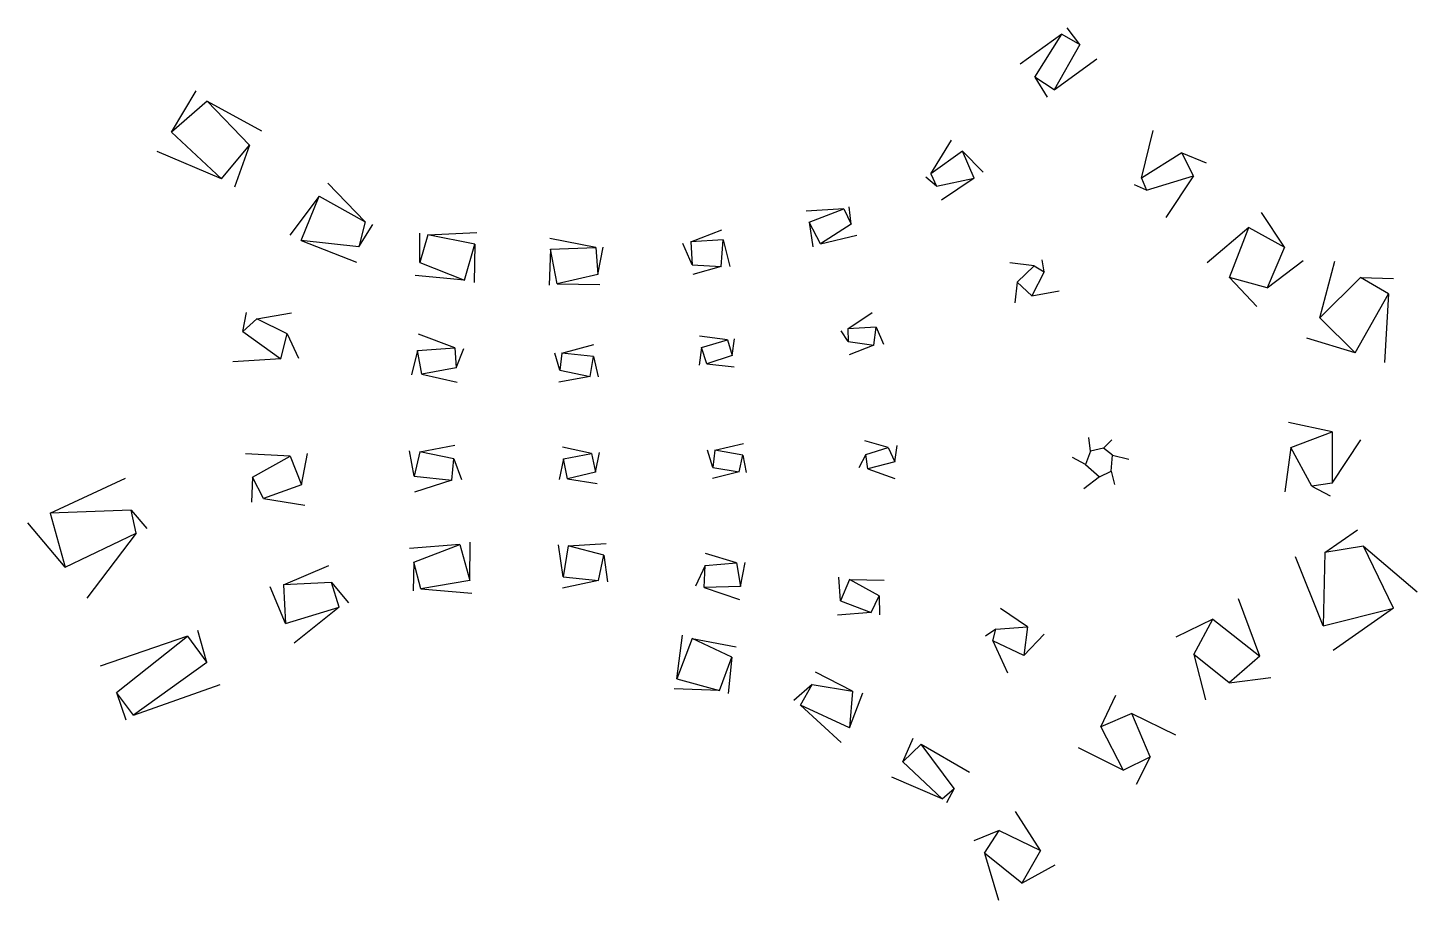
# Model space of a CAD drawing. Extents: x -1.38 to 1.65, y -1.1 to 0.81.
import ezdxf

# ---------------------------------------------------------------- set-up
doc = ezdxf.new("R2010")
doc.units = 0
doc.header["$MEASUREMENT"] = 0
doc.layers.add('FRAMES', color=2, linetype='CONTINUOUS')

msp = doc.modelspace()

# ---------------------------------------------------------------- linework, layer by layer
at = {"layer": 'FRAMES'}
for p, q in [((0.877, 0.7956), (0.7856, 0.7302)), ((0.8178, 0.7016), (0.877, 0.7956)), ((0.877, 0.7956), (0.9162, 0.7735)), ((0.9162, 0.7735), (0.8885, 0.8098)), ((0.9162, 0.7735), (0.8601, 0.6745)), ((0.8601, 0.6745), (0.9537, 0.7417)), ((0.8601, 0.6745), (0.8178, 0.7016)), ((0.8178, 0.7016), (0.8448, 0.6586)), ((-1.0693, 0.5821), (-1.0152, 0.6721)), ((-0.9914, 0.6495), (-1.0693, 0.5821)), ((-0.8986, 0.5535), (-0.9914, 0.6495)), ((-0.9914, 0.6495), (-0.8721, 0.5848)), ((-1.0693, 0.5821), (-0.96, 0.4798)), ((1.0514, 0.4812), (1.0767, 0.5852)), ((-0.96, 0.4798), (-0.8986, 0.5535)), ((-0.8986, 0.5535), (-0.9313, 0.4616)), ((0.5904, 0.4908), (0.6356, 0.5642)), ((-0.96, 0.4798), (-1.1007, 0.5393)), ((0.6598, 0.54), (0.5904, 0.4908)), ((0.6852, 0.4816), (0.6598, 0.54)), ((0.6598, 0.54), (0.7054, 0.4941)), ((1.1391, 0.5368), (1.0514, 0.4812)), ((1.1646, 0.4868), (1.1391, 0.5368)), ((1.1391, 0.5368), (1.1927, 0.5151)), ((0.5904, 0.4908), (0.6029, 0.4636)), ((1.0622, 0.4553), (1.1646, 0.4868)), ((1.1646, 0.4868), (1.104, 0.3954)), ((-0.6456, 0.3863), (-0.7275, 0.4701)), ((0.6029, 0.4636), (0.58, 0.4834)), ((0.6029, 0.4636), (0.6852, 0.4816)), ((0.6852, 0.4816), (0.6142, 0.4335)), ((1.0622, 0.4553), (1.0358, 0.4665)), ((1.0514, 0.4812), (1.0622, 0.4553)), ((-0.746, 0.4421), (-0.8101, 0.3568)), ((-0.7853, 0.3453), (-0.746, 0.4421)), ((-0.746, 0.4421), (-0.6456, 0.3863)), ((0.4008, 0.4145), (0.3179, 0.4095)), ((0.3245, 0.3856), (0.4008, 0.4145)), ((0.4008, 0.4145), (0.4168, 0.3812)), ((0.4168, 0.3812), (0.4123, 0.4186)), ((1.3635, 0.3307), (1.3136, 0.4062)), ((-0.6456, 0.3863), (-0.6594, 0.3315)), ((-0.6594, 0.3315), (-0.6287, 0.3801)), ((0.0659, 0.3422), (0.1338, 0.3686)), ((0.3493, 0.338), (0.3245, 0.3856)), ((0.3245, 0.3856), (0.3328, 0.3316)), ((0.4168, 0.3812), (0.3493, 0.338)), ((1.2857, 0.3734), (1.1948, 0.2964)), ((1.2435, 0.2642), (1.2857, 0.3734)), ((1.2857, 0.3734), (1.3635, 0.3307)), ((-0.6594, 0.3315), (-0.7853, 0.3453)), ((-0.7853, 0.3453), (-0.6649, 0.2981)), ((-0.5266, 0.2968), (-0.526, 0.3615)), ((-0.509, 0.3573), (-0.5266, 0.2968)), ((-0.509, 0.3573), (-0.402, 0.3626)), ((-0.4063, 0.337), (-0.509, 0.3573)), ((-0.429, 0.2582), (-0.4063, 0.337)), ((-0.4063, 0.337), (-0.4074, 0.2532)), ((-0.1414, 0.33), (-0.2419, 0.3494)), ((0.0693, 0.2924), (0.0489, 0.339)), ((0.137, 0.3463), (0.0659, 0.3422)), ((0.0659, 0.3422), (0.0693, 0.2924)), ((0.1322, 0.2883), (0.137, 0.3463)), ((0.137, 0.3463), (0.1511, 0.2882)), ((0.3493, 0.338), (0.4287, 0.3571)), ((-0.2409, 0.326), (-0.2439, 0.2476)), ((-0.2409, 0.326), (-0.1414, 0.33)), ((-0.2263, 0.2508), (-0.2409, 0.326)), ((-0.1414, 0.33), (-0.137, 0.271)), ((-0.137, 0.271), (-0.1256, 0.3307)), ((1.3635, 0.3307), (1.3258, 0.2421)), ((-0.5266, 0.2968), (-0.429, 0.2582)), ((0.0693, 0.2924), (0.1322, 0.2883)), ((0.1322, 0.2883), (0.0701, 0.2706)), ((0.8163, 0.2899), (0.7635, 0.2961)), ((0.7791, 0.2543), (0.8163, 0.2899)), ((0.8381, 0.2771), (0.8111, 0.2243)), ((0.8163, 0.2899), (0.8381, 0.2771)), ((0.8381, 0.2771), (0.8341, 0.3028)), ((1.3258, 0.2421), (1.4043, 0.3018)), ((1.4411, 0.1764), (1.4734, 0.2999)), ((-0.429, 0.2582), (-0.5362, 0.2689)), ((-0.137, 0.271), (-0.2263, 0.2508)), ((-0.2263, 0.2508), (-0.1325, 0.2492)), ((0.7791, 0.2543), (0.7743, 0.2094)), ((0.8111, 0.2243), (0.7791, 0.2543)), ((1.3258, 0.2421), (1.2435, 0.2642)), ((1.2435, 0.2642), (1.3031, 0.2007)), ((1.5301, 0.2645), (1.4411, 0.1764)), ((1.5913, 0.2286), (1.5301, 0.2645)), ((1.5301, 0.2645), (1.6021, 0.2624)), ((0.8111, 0.2243), (0.8713, 0.2349)), ((1.518, 0.0999), (1.5913, 0.2286)), ((1.5913, 0.2286), (1.5823, 0.0785)), ((-0.9132, 0.1462), (-0.905, 0.1879)), ((-0.8827, 0.1739), (-0.8069, 0.1873)), ((0.4091, 0.1519), (0.4622, 0.1876)), ((-0.8827, 0.1739), (-0.9132, 0.1462)), ((-0.8162, 0.141), (-0.8827, 0.1739)), ((0.4711, 0.156), (0.4091, 0.1519)), ((0.4091, 0.1519), (0.4102, 0.1247)), ((0.4664, 0.1167), (0.4711, 0.156)), ((0.4711, 0.156), (0.4869, 0.1184)), ((1.4411, 0.1764), (1.518, 0.0999)), ((-0.9132, 0.1462), (-0.8301, 0.0866)), ((-0.8301, 0.0866), (-0.8162, 0.141)), ((-0.8162, 0.141), (-0.7912, 0.0884)), ((-0.4498, 0.1105), (-0.5294, 0.1406)), ((0.1459, 0.1282), (0.085, 0.1364)), ((0.0891, 0.1114), (0.1459, 0.1282)), ((0.1459, 0.1282), (0.1562, 0.0943)), ((0.1562, 0.0943), (0.1616, 0.1307)), ((0.4102, 0.1247), (0.3946, 0.1478)), ((0.4102, 0.1247), (0.4664, 0.1167)), ((1.518, 0.0999), (1.4124, 0.1319)), ((-0.5316, 0.1052), (-0.5445, 0.0519)), ((-0.5316, 0.1052), (-0.4498, 0.1105)), ((-0.5221, 0.053), (-0.5316, 0.1052)), ((-0.4498, 0.1105), (-0.4465, 0.0673)), ((-0.4465, 0.0673), (-0.4301, 0.109)), ((-0.2202, 0.0621), (-0.2309, 0.0993)), ((-0.2157, 0.0991), (-0.2202, 0.0621)), ((-0.2157, 0.0991), (-0.1462, 0.1182)), ((-0.1464, 0.092), (-0.2157, 0.0991)), ((-0.1543, 0.0485), (-0.1464, 0.092)), ((-0.1464, 0.092), (-0.1365, 0.0475)), ((0.0891, 0.1114), (0.0842, 0.073)), ((0.1008, 0.0757), (0.0891, 0.1114)), ((0.1562, 0.0943), (0.1008, 0.0757)), ((0.4664, 0.1167), (0.4119, 0.0956)), ((-0.8301, 0.0866), (-0.9351, 0.08)), ((-0.4465, 0.0673), (-0.5221, 0.053)), ((-0.2202, 0.0621), (-0.1543, 0.0485)), ((0.1008, 0.0757), (0.1607, 0.0694)), ((-0.5221, 0.053), (-0.4447, 0.036)), ((-0.1543, 0.0485), (-0.2228, 0.0358)), ((1.468, -0.073), (1.3723, -0.052)), ((0.9396, -0.1148), (0.9363, -0.0849)), ((0.9678, -0.1084), (0.986, -0.0903)), ((1.3775, -0.1066), (1.468, -0.073)), ((1.468, -0.073), (1.4679, -0.185)), ((1.4679, -0.185), (1.5305, -0.0899)), ((-0.8094, -0.1257), (-0.9075, -0.1211)), ((-0.7848, -0.1885), (-0.7718, -0.12)), ((-0.5387, -0.1693), (-0.5487, -0.1139)), ((-0.5265, -0.1163), (-0.5387, -0.1693)), ((-0.5265, -0.1163), (-0.4495, -0.1015)), ((-0.4521, -0.1317), (-0.5265, -0.1163)), ((-0.1513, -0.1199), (-0.2141, -0.1063)), ((-0.2122, -0.1315), (-0.1513, -0.1199)), ((-0.1513, -0.1199), (-0.1421, -0.1611)), ((-0.1421, -0.1611), (-0.1339, -0.1182)), ((0.1143, -0.1509), (0.1022, -0.1128)), ((0.1188, -0.1124), (0.1143, -0.1509)), ((0.1188, -0.1124), (0.1813, -0.0983)), ((0.1798, -0.124), (0.1188, -0.1124)), ((0.4974, -0.1067), (0.4466, -0.0921)), ((0.4487, -0.1219), (0.4974, -0.1067)), ((0.4974, -0.1067), (0.5118, -0.1382)), ((0.5118, -0.1382), (0.5174, -0.1028)), ((0.9396, -0.1148), (0.9286, -0.1441)), ((0.9678, -0.1084), (0.9396, -0.1148)), ((0.9875, -0.1234), (0.9678, -0.1084)), ((1.3775, -0.1066), (1.3641, -0.2035)), ((1.4232, -0.1912), (1.3775, -0.1066)), ((-0.8922, -0.1719), (-0.8094, -0.1257)), ((-0.8094, -0.1257), (-0.7848, -0.1885)), ((-0.4561, -0.1782), (-0.4521, -0.1317)), ((-0.4521, -0.1317), (-0.4355, -0.1769)), ((-0.2122, -0.1315), (-0.2218, -0.1771)), ((-0.2033, -0.1755), (-0.2122, -0.1315)), ((0.1143, -0.1509), (0.1714, -0.1599)), ((0.1714, -0.1599), (0.1798, -0.124)), ((0.1798, -0.124), (0.1872, -0.1615)), ((0.4487, -0.1219), (0.4332, -0.1514)), ((0.4531, -0.1538), (0.4487, -0.1219)), ((0.5118, -0.1382), (0.4531, -0.1538)), ((0.9286, -0.1441), (0.9, -0.1286)), ((0.9286, -0.1441), (0.9593, -0.1709)), ((0.9851, -0.1586), (0.9875, -0.1234)), ((0.9875, -0.1234), (1.0234, -0.1321)), ((-1.334, -0.2504), (-1.1695, -0.174)), ((-0.8922, -0.1719), (-0.8943, -0.2262)), ((-0.8678, -0.2186), (-0.8922, -0.1719)), ((-0.5387, -0.1693), (-0.4561, -0.1782)), ((-0.4561, -0.1782), (-0.5382, -0.2042)), ((-0.1421, -0.1611), (-0.2033, -0.1755)), ((-0.2033, -0.1755), (-0.139, -0.1854)), ((0.1714, -0.1599), (0.1134, -0.1745)), ((0.4531, -0.1538), (0.5123, -0.1743)), ((0.9593, -0.1709), (0.9253, -0.1969)), ((0.9593, -0.1709), (0.9851, -0.1586)), ((0.9851, -0.1586), (0.992, -0.1876)), ((-0.7848, -0.1885), (-0.8678, -0.2186)), ((1.4679, -0.185), (1.4232, -0.1912)), ((1.4232, -0.1912), (1.4638, -0.2123)), ((-0.8678, -0.2186), (-0.7779, -0.2328)), ((-1.3017, -0.3682), (-1.3832, -0.2712)), ((-1.1571, -0.2439), (-1.334, -0.2504)), ((-1.334, -0.2504), (-1.3017, -0.3682)), ((-1.1461, -0.2942), (-1.1571, -0.2439)), ((-1.1571, -0.2439), (-1.1228, -0.2839)), ((-1.3017, -0.3682), (-1.1461, -0.2942)), ((-1.1461, -0.2942), (-1.2544, -0.436)), ((1.4516, -0.3362), (1.5235, -0.2867)), ((-0.4386, -0.3187), (-0.5492, -0.3277)), ((-0.5393, -0.3572), (-0.4386, -0.3187)), ((-0.4386, -0.3187), (-0.417, -0.3975)), ((-0.417, -0.3975), (-0.4164, -0.3139)), ((-0.2128, -0.3895), (-0.2235, -0.3195)), ((-0.2024, -0.3215), (-0.2128, -0.3895)), ((-0.2024, -0.3215), (-0.1188, -0.3167)), ((-0.1239, -0.3422), (-0.2024, -0.3215)), ((1.5362, -0.3225), (1.4516, -0.3362)), ((1.602, -0.4577), (1.5362, -0.3225)), ((1.5362, -0.3225), (1.6538, -0.4224)), ((-0.5393, -0.3572), (-0.5412, -0.4199)), ((-0.524, -0.416), (-0.5393, -0.3572)), ((-0.1357, -0.3977), (-0.1239, -0.3422)), ((-0.1239, -0.3422), (-0.1164, -0.4004)), ((0.0974, -0.3648), (0.1661, -0.3592)), ((0.1661, -0.3592), (0.098, -0.3388)), ((0.1661, -0.3592), (0.1745, -0.4107)), ((0.1745, -0.4107), (0.1852, -0.358)), ((1.4484, -0.4961), (1.388, -0.3458)), ((1.4516, -0.3362), (1.4484, -0.4961)), ((-0.8243, -0.4069), (-0.7253, -0.3648)), ((-0.2128, -0.3895), (-0.1357, -0.3977)), ((0.0974, -0.3648), (0.0763, -0.4095)), ((0.0949, -0.4127), (0.0974, -0.3648)), ((0.3931, -0.4416), (0.3897, -0.3902)), ((-0.82, -0.4917), (-0.8536, -0.4114)), ((-0.7193, -0.4016), (-0.8243, -0.4069)), ((-0.8243, -0.4069), (-0.82, -0.4917)), ((-0.7026, -0.4558), (-0.7193, -0.4016)), ((-0.7193, -0.4016), (-0.6819, -0.4459)), ((-0.417, -0.3975), (-0.524, -0.416)), ((-0.524, -0.416), (-0.4129, -0.425)), ((-0.1357, -0.3977), (-0.2142, -0.4139)), ((0.1745, -0.4107), (0.0949, -0.4127)), ((0.0949, -0.4127), (0.1725, -0.4389)), ((0.4129, -0.3955), (0.3931, -0.4416)), ((0.4779, -0.4309), (0.4129, -0.3955)), ((0.4129, -0.3955), (0.4889, -0.3968)), ((0.3931, -0.4416), (0.46, -0.4673)), ((0.46, -0.4673), (0.4779, -0.4309)), ((0.4779, -0.4309), (0.4785, -0.4726)), ((1.31, -0.5625), (1.263, -0.4375)), ((-0.82, -0.4917), (-0.7026, -0.4558)), ((-0.7026, -0.4558), (-0.8009, -0.5341)), ((0.46, -0.4673), (0.3866, -0.4728)), ((0.8019, -0.4988), (0.7426, -0.4589)), ((1.2073, -0.4816), (1.126, -0.5211)), ((1.1653, -0.5591), (1.2073, -0.4816)), ((1.2073, -0.4816), (1.31, -0.5625)), ((1.4484, -0.4961), (1.602, -0.4577)), ((1.602, -0.4577), (1.4704, -0.5503)), ((-0.9917, -0.5762), (-1.0118, -0.5065)), ((0.7325, -0.5037), (0.7103, -0.5189)), ((0.7259, -0.5293), (0.7325, -0.5037)), ((0.7325, -0.5037), (0.8019, -0.4988)), ((0.8019, -0.4988), (0.7941, -0.561)), ((0.7941, -0.561), (0.8386, -0.5147)), ((-1.0344, -0.519), (-1.2251, -0.5844)), ((-1.1892, -0.6422), (-1.0344, -0.519)), ((-1.0344, -0.519), (-0.9917, -0.5762)), ((0.0358, -0.612), (0.0479, -0.5168)), ((0.0689, -0.5238), (0.0358, -0.612)), ((0.1557, -0.5651), (0.0689, -0.5238)), ((0.0689, -0.5238), (0.1651, -0.5422)), ((0.7941, -0.561), (0.7259, -0.5293)), ((0.7259, -0.5293), (0.7586, -0.5989)), ((-0.9917, -0.5762), (-1.1521, -0.6918)), ((0.1288, -0.6376), (0.1557, -0.5651)), ((0.1557, -0.5651), (0.1476, -0.6441)), ((1.2428, -0.6213), (1.1653, -0.5591)), ((1.1653, -0.5591), (1.1912, -0.6581)), ((1.31, -0.5625), (1.2428, -0.6213)), ((0.4193, -0.6392), (0.3386, -0.5977)), ((-1.1521, -0.6918), (-0.9627, -0.6247)), ((0.1288, -0.6376), (0.0298, -0.634)), ((0.0358, -0.612), (0.1288, -0.6376)), ((0.3313, -0.6246), (0.2915, -0.6595)), ((0.3058, -0.67), (0.3313, -0.6246)), ((0.3313, -0.6246), (0.4193, -0.6392)), ((1.2428, -0.6213), (1.3338, -0.6092)), ((-1.1521, -0.6918), (-1.1892, -0.6422)), ((-1.1892, -0.6422), (-1.1691, -0.702)), ((0.4193, -0.6392), (0.4131, -0.7193)), ((0.4131, -0.7193), (0.4424, -0.643)), ((0.962, -0.717), (0.9949, -0.6482)), ((0.4131, -0.7193), (0.3058, -0.67)), ((0.3058, -0.67), (0.3946, -0.751)), ((1.0299, -0.6877), (0.962, -0.717)), ((1.0701, -0.7829), (1.0299, -0.6877)), ((1.0299, -0.6877), (1.1257, -0.7345)), ((0.962, -0.717), (1.0108, -0.8118)), ((0.5295, -0.7934), (0.5519, -0.7421)), ((0.5696, -0.7552), (0.5295, -0.7934)), ((0.6419, -0.8514), (0.5696, -0.7552)), ((0.5696, -0.7552), (0.6749, -0.8164)), ((1.0108, -0.8118), (0.9134, -0.7631)), ((1.0108, -0.8118), (1.0701, -0.7829)), ((1.0701, -0.7829), (1.0396, -0.8429)), ((0.5295, -0.7934), (0.6151, -0.8745)), ((0.6151, -0.8745), (0.5053, -0.8272)), ((0.6151, -0.8745), (0.6419, -0.8514)), ((0.6419, -0.8514), (0.6252, -0.8832)), ((0.8303, -0.9873), (0.7761, -0.902)), ((0.7403, -0.9435), (0.6845, -0.9662)), ((0.7083, -0.9933), (0.7403, -0.9435)), ((0.7403, -0.9435), (0.8303, -0.9873)), ((0.7896, -1.0582), (0.7083, -0.9933)), ((0.7083, -0.9933), (0.7389, -1.0957)), ((0.8303, -0.9873), (0.7896, -1.0582)), ((0.7896, -1.0582), (0.8625, -1.0186))]:
    msp.add_line(p, q, dxfattribs=at)

doc.saveas('drawing.dxf')
